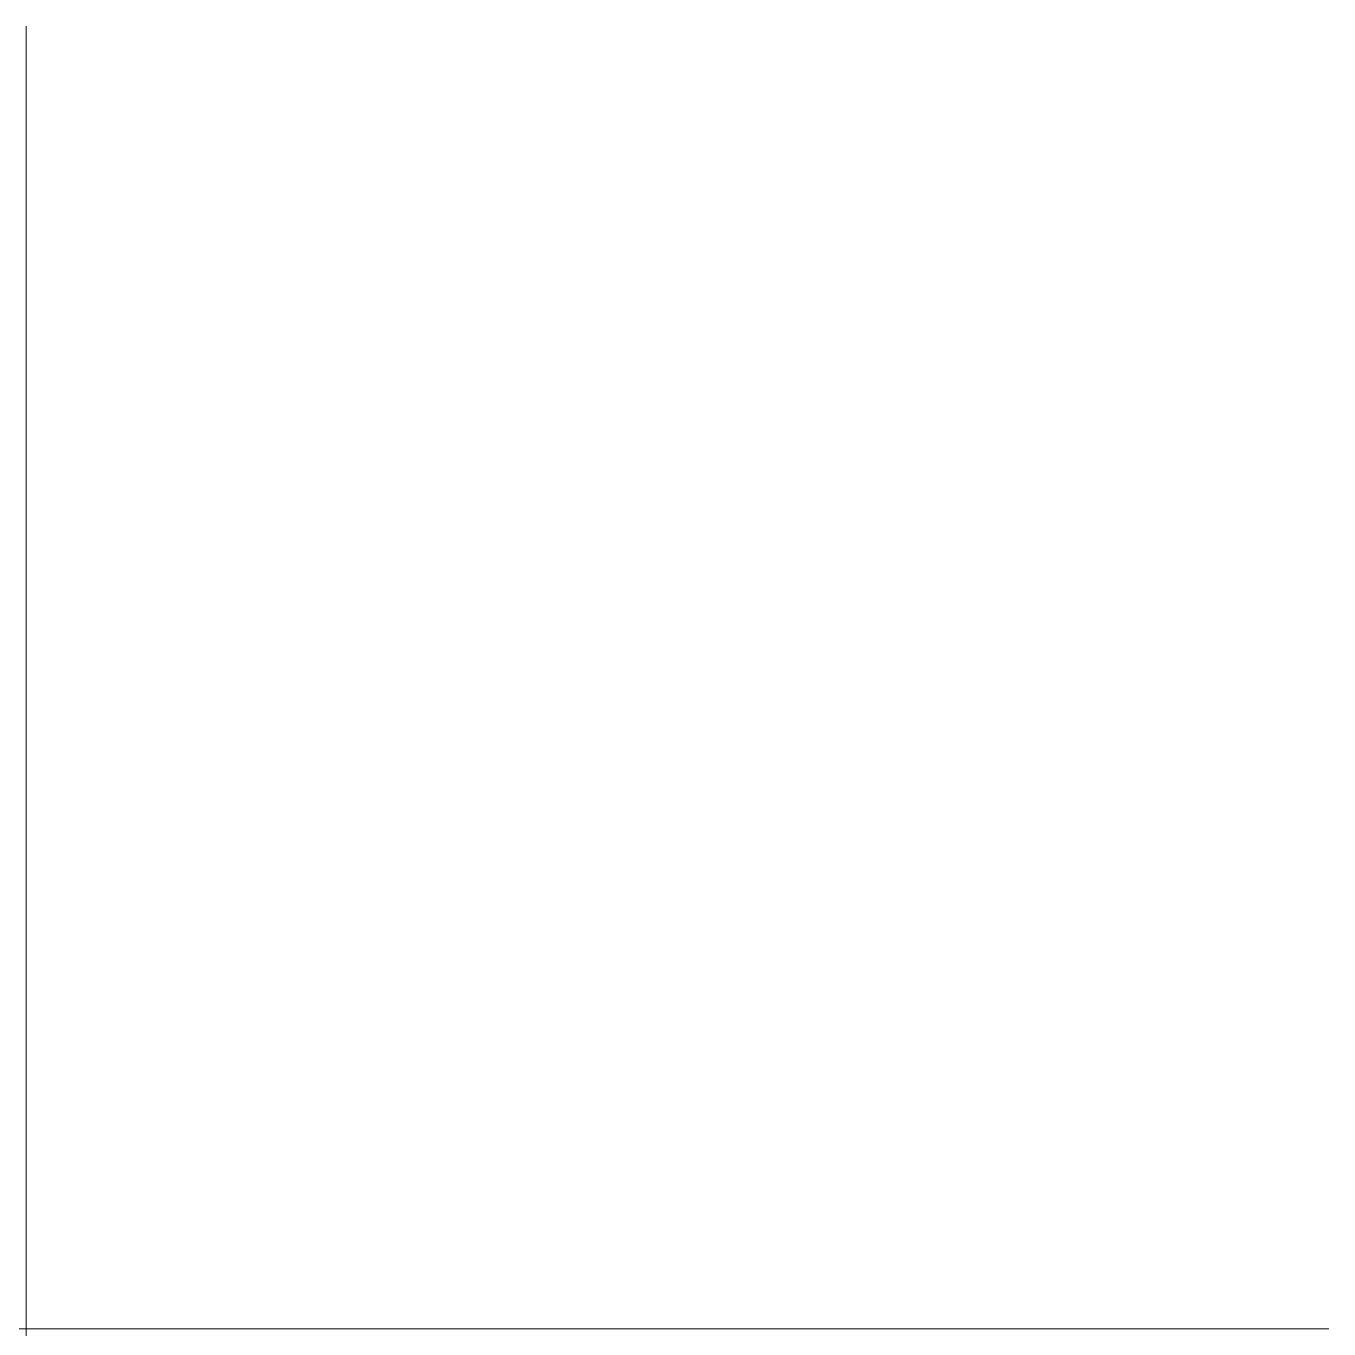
# Model space of a CAD drawing. Header units: millimetres. Extents: x 63700 to 182600, y -289551 to -205451.
# Drawn here: x 123150 to 124211, y -247501 to -246440 of the extents above; entities that cross this region are included whole.
import ezdxf

# ---------------------------------------------------------------- set-up
doc = ezdxf.new("R2010")
doc.units = ezdxf.units.MM
doc.header["$LTSCALE"] = 50
doc.layers.add('1', color=7, linetype='Continuous')
doc.layers.add('TAN-TIT', color=30, linetype='Continuous', lineweight=0)

# ---------------------------------------------------------------- blocks, each defined once
blk = doc.blocks.new('BORDER')
at = {"layer": 'TAN-TIT', "linetype": 'Continuous'}
for p, q in [((4241.4, 168200), (0, 168200)), ((0, 168200), (0, 163958.6)), ((237800, 168200), (233558.6, 168200)), ((237800, 163958.6), (237800, 168200)), ((237800, 0), (237800, 4241.4)), ((233558.6, 0), (237800, 0))]:
    blk.add_line(p, q, dxfattribs=at)

msp = doc.modelspace()

# ---------------------------------------------------------------- block references
at = {"layer": '1', "xscale": 0.25, "yscale": 0.25, "zscale": 0.25}
for p in [(63700.3, -247500.7), (63700.3, -289550.7), (123150.3, -289550.7)]:
    msp.add_blockref('BORDER', p, dxfattribs=at)

doc.saveas('drawing.dxf')
